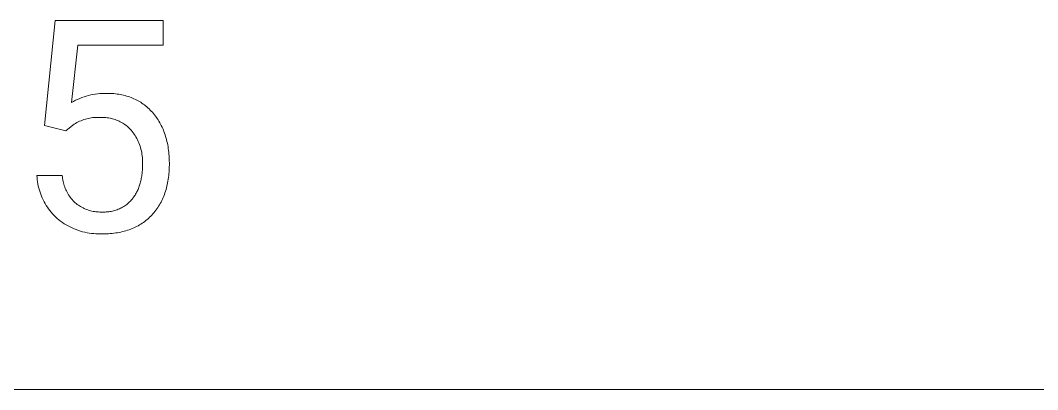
# Model space of a CAD drawing. Header units: millimetres. Extents: x 0 to 5466, y 0 to 3819.
# Drawn here: x 4705.3 to 4955.2, y 305.5 to 396.3 of the extents above; entities that cross this region are included whole.
import ezdxf

# ---------------------------------------------------------------- set-up
doc = ezdxf.new("R2010")
doc.units = ezdxf.units.MM
doc.header["$MEASUREMENT"] = 0
doc.layers.add('Domyślny', color=7, linetype='Continuous', true_color=0x000000)

msp = doc.modelspace()

# ---------------------------------------------------------------- linework, layer by layer
at = {"layer": 'Domyślny', "color": 18, "lineweight": 15, "true_color": 0x000000}
for p, q in [((4711.21, 370.48), (4713.84, 396.28)), ((4713.84, 396.28), (4740.36, 396.28)), ((4740.36, 396.28), (4740.36, 390.21)), ((4719.41, 390.21), (4717.85, 376.1)), ((4740.36, 390.21), (4719.41, 390.21)), ((4720.4, 377.3), (4720.94, 377.49)), ((4720.94, 377.49), (4721.47, 377.65)), ((4721.47, 377.65), (4722.02, 377.81)), ((4722.02, 377.81), (4722.57, 377.94)), ((4722.57, 377.94), (4723.12, 378.05)), ((4723.12, 378.05), (4723.68, 378.15)), ((4723.68, 378.15), (4724.24, 378.22)), ((4724.24, 378.22), (4724.8, 378.28)), ((4724.8, 378.28), (4725.36, 378.32)), ((4725.36, 378.32), (4725.93, 378.34)), ((4725.93, 378.34), (4726.49, 378.34)), ((4726.49, 378.34), (4726.93, 378.33)), ((4726.93, 378.33), (4727.37, 378.32)), ((4727.37, 378.32), (4727.8, 378.3)), ((4727.8, 378.3), (4728.22, 378.27)), ((4728.22, 378.27), (4728.64, 378.23)), ((4728.64, 378.23), (4729.05, 378.18)), ((4729.05, 378.18), (4729.46, 378.12)), ((4729.46, 378.12), (4729.86, 378.05)), ((4729.86, 378.05), (4730.25, 377.97)), ((4730.25, 377.97), (4730.64, 377.89)), ((4730.64, 377.89), (4731.02, 377.79)), ((4731.02, 377.79), (4731.4, 377.69)), ((4731.4, 377.69), (4731.77, 377.57)), ((4731.77, 377.57), (4732.13, 377.45)), ((4732.13, 377.45), (4732.49, 377.32)), ((4717.85, 376.1), (4718.34, 376.37)), ((4718.34, 376.37), (4718.85, 376.63)), ((4718.85, 376.63), (4719.36, 376.87)), ((4719.36, 376.87), (4719.88, 377.09)), ((4719.88, 377.09), (4720.4, 377.3)), ((4732.49, 377.32), (4732.85, 377.18)), ((4732.85, 377.18), (4733.19, 377.03)), ((4733.19, 377.03), (4733.54, 376.87)), ((4733.54, 376.87), (4733.87, 376.7)), ((4733.87, 376.7), (4734.2, 376.52)), ((4734.2, 376.52), (4734.53, 376.34)), ((4734.53, 376.34), (4734.85, 376.14)), ((4734.85, 376.14), (4735.16, 375.93)), ((4735.16, 375.93), (4735.47, 375.72)), ((4735.47, 375.72), (4735.77, 375.5)), ((4735.77, 375.5), (4736.07, 375.27)), ((4736.07, 375.27), (4736.36, 375.02)), ((4736.36, 375.02), (4736.64, 374.77)), ((4723.46, 372.41), (4723.09, 372.37)), ((4723.84, 372.43), (4723.46, 372.41)), ((4724.21, 372.44), (4723.84, 372.43)), ((4724.59, 372.44), (4724.21, 372.44)), ((4724.96, 372.42), (4724.59, 372.44)), ((4725.3, 372.43), (4724.96, 372.42)), ((4725.64, 372.43), (4725.3, 372.43)), ((4725.97, 372.42), (4725.64, 372.43)), ((4726.31, 372.39), (4725.97, 372.42)), ((4736.64, 374.77), (4736.92, 374.51)), ((4736.92, 374.51), (4737.19, 374.24)), ((4737.19, 374.24), (4737.46, 373.97)), ((4737.46, 373.97), (4737.72, 373.68)), ((4737.72, 373.68), (4737.98, 373.38)), ((4737.98, 373.38), (4738.23, 373.08)), ((4738.23, 373.08), (4738.47, 372.77)), ((4738.47, 372.77), (4738.7, 372.45)), ((4738.7, 372.45), (4738.92, 372.13)), ((4716.47, 369.13), (4711.21, 370.48)), ((4718.21, 370.55), (4716.47, 369.13)), ((4718.53, 370.76), (4718.21, 370.55)), ((4718.85, 370.95), (4718.53, 370.76)), ((4719.17, 371.14), (4718.85, 370.95)), ((4719.51, 371.31), (4719.17, 371.14)), ((4719.85, 371.47), (4719.51, 371.31)), ((4720.19, 371.62), (4719.85, 371.47)), ((4720.54, 371.76), (4720.19, 371.62)), ((4720.89, 371.88), (4720.54, 371.76)), ((4721.25, 371.99), (4720.89, 371.88)), ((4721.61, 372.09), (4721.25, 371.99)), ((4721.98, 372.18), (4721.61, 372.09)), ((4722.35, 372.26), (4721.98, 372.18)), ((4722.72, 372.32), (4722.35, 372.26)), ((4723.09, 372.37), (4722.72, 372.32)), ((4726.64, 372.35), (4726.31, 372.39)), ((4726.98, 372.3), (4726.64, 372.35)), ((4727.31, 372.24), (4726.98, 372.3)), ((4727.64, 372.17), (4727.31, 372.24)), ((4727.96, 372.09), (4727.64, 372.17)), ((4728.29, 371.99), (4727.96, 372.09)), ((4728.61, 371.88), (4728.29, 371.99)), ((4728.92, 371.77), (4728.61, 371.88)), ((4729.23, 371.64), (4728.92, 371.77)), ((4729.54, 371.5), (4729.23, 371.64)), ((4729.84, 371.35), (4729.54, 371.5)), ((4730.14, 371.19), (4729.84, 371.35)), ((4730.43, 371.02), (4730.14, 371.19)), ((4730.71, 370.84), (4730.43, 371.02)), ((4730.99, 370.65), (4730.71, 370.84)), ((4731.26, 370.45), (4730.99, 370.65)), ((4731.52, 370.24), (4731.26, 370.45)), ((4731.78, 370.02), (4731.52, 370.24)), ((4732.03, 369.79), (4731.78, 370.02)), ((4738.92, 372.13), (4739.14, 371.8)), ((4739.14, 371.8), (4739.34, 371.47)), ((4739.34, 371.47), (4739.54, 371.13)), ((4739.54, 371.13), (4739.73, 370.78)), ((4739.73, 370.78), (4739.92, 370.42)), ((4739.92, 370.42), (4740.09, 370.06)), ((4740.09, 370.06), (4740.26, 369.7)), ((4732.27, 369.56), (4732.03, 369.79)), ((4732.5, 369.31), (4732.27, 369.56)), ((4732.76, 368.99), (4732.5, 369.31)), ((4733, 368.67), (4732.76, 368.99)), ((4733.24, 368.33), (4733, 368.67)), ((4733.46, 367.99), (4733.24, 368.33)), ((4733.68, 367.64), (4733.46, 367.99)), ((4733.88, 367.28), (4733.68, 367.64)), ((4740.26, 369.7), (4740.42, 369.32)), ((4740.42, 369.32), (4740.57, 368.94)), ((4740.57, 368.94), (4740.71, 368.56)), ((4740.71, 368.56), (4740.84, 368.17)), ((4740.84, 368.17), (4740.97, 367.77)), ((4740.97, 367.77), (4741.09, 367.36)), ((4734.06, 366.91), (4733.88, 367.28)), ((4734.24, 366.54), (4734.06, 366.91)), ((4734.4, 366.17), (4734.24, 366.54)), ((4734.55, 365.78), (4734.4, 366.17)), ((4734.69, 365.4), (4734.55, 365.78)), ((4734.81, 365.01), (4734.69, 365.4)), ((4734.92, 364.61), (4734.81, 365.01)), ((4741.09, 367.36), (4741.2, 366.95)), ((4741.2, 366.95), (4741.3, 366.53)), ((4741.3, 366.53), (4741.4, 366.11)), ((4741.4, 366.11), (4741.48, 365.67)), ((4741.48, 365.67), (4741.56, 365.24)), ((4741.56, 365.24), (4741.63, 364.79)), ((4735.02, 364.21), (4734.92, 364.61)), ((4735.1, 363.81), (4735.02, 364.21)), ((4735.17, 363.41), (4735.1, 363.81)), ((4735.23, 363), (4735.17, 363.41)), ((4735.27, 362.6), (4735.23, 363)), ((4735.3, 362.19), (4735.27, 362.6)), ((4741.63, 364.79), (4741.69, 364.34)), ((4741.69, 364.34), (4741.74, 363.89)), ((4741.74, 363.89), (4741.79, 363.42)), ((4741.79, 363.42), (4741.83, 362.95)), ((4741.83, 362.95), (4741.85, 362.48)), ((4741.85, 362.48), (4741.87, 362)), ((4735.26, 359.62), (4735.29, 360.28)), ((4735.29, 360.28), (4735.3, 360.96)), ((4735.31, 361.78), (4735.3, 362.19)), ((4735.3, 360.96), (4735.32, 361.37)), ((4735.32, 361.37), (4735.31, 361.78)), ((4741.87, 360.03), (4741.85, 359.55)), ((4741.87, 362), (4741.89, 361.01)), ((4741.89, 361.01), (4741.87, 360.03)), ((4709.38, 357.62), (4709.35, 358.14)), ((4709.35, 358.14), (4715.57, 358.14)), ((4709.44, 357.1), (4709.38, 357.62)), ((4715.57, 358.14), (4715.61, 357.78)), ((4715.61, 357.78), (4715.66, 357.42)), ((4715.66, 357.42), (4715.72, 357.07)), ((4734.94, 357.16), (4735, 357.45)), ((4735, 357.45), (4735.05, 357.75)), ((4735.05, 357.75), (4735.1, 358.05)), ((4735.1, 358.05), (4735.14, 358.35)), ((4735.14, 358.35), (4735.18, 358.66)), ((4735.18, 358.66), (4735.21, 358.97)), ((4735.21, 358.97), (4735.26, 359.62)), ((4741.68, 357.68), (4741.62, 357.24)), ((4741.74, 358.14), (4741.68, 357.68)), ((4741.79, 358.6), (4741.74, 358.14)), ((4741.82, 359.07), (4741.79, 358.6)), ((4741.85, 359.55), (4741.82, 359.07)), ((4709.51, 356.59), (4709.44, 357.1)), ((4709.59, 356.08), (4709.51, 356.59)), ((4709.7, 355.57), (4709.59, 356.08)), ((4709.82, 355.07), (4709.7, 355.57)), ((4709.96, 354.57), (4709.82, 355.07)), ((4715.72, 357.07), (4715.79, 356.71)), ((4715.79, 356.71), (4715.87, 356.36)), ((4715.87, 356.36), (4715.97, 356.02)), ((4715.97, 356.02), (4716.08, 355.68)), ((4716.08, 355.68), (4716.2, 355.34)), ((4716.2, 355.34), (4716.33, 355)), ((4716.33, 355), (4716.47, 354.67)), ((4734.19, 354.75), (4734.3, 355)), ((4734.3, 355), (4734.39, 355.25)), ((4734.39, 355.25), (4734.49, 355.51)), ((4734.49, 355.51), (4734.58, 355.77)), ((4734.58, 355.77), (4734.66, 356.04)), ((4734.66, 356.04), (4734.74, 356.31)), ((4734.74, 356.31), (4734.81, 356.59)), ((4734.81, 356.59), (4734.88, 356.87)), ((4734.88, 356.87), (4734.94, 357.16)), ((4741.18, 355.09), (4741.07, 354.68)), ((4741.28, 355.5), (4741.18, 355.09)), ((4741.38, 355.93), (4741.28, 355.5)), ((4741.47, 356.36), (4741.38, 355.93)), ((4741.55, 356.79), (4741.47, 356.36)), ((4741.62, 357.24), (4741.55, 356.79)), ((4710.12, 354.07), (4709.96, 354.57)), ((4710.29, 353.58), (4710.12, 354.07)), ((4710.48, 353.1), (4710.29, 353.58)), ((4710.68, 352.63), (4710.48, 353.1)), ((4710.9, 352.16), (4710.68, 352.63)), ((4716.47, 354.67), (4716.62, 354.35)), ((4716.62, 354.35), (4716.79, 354.03)), ((4716.79, 354.03), (4716.97, 353.71)), ((4716.97, 353.71), (4717.15, 353.4)), ((4717.15, 353.4), (4717.35, 353.1)), ((4717.35, 353.1), (4717.56, 352.81)), ((4717.56, 352.81), (4717.78, 352.52)), ((4717.78, 352.52), (4718, 352.24)), ((4732.72, 352.31), (4732.88, 352.51)), ((4732.88, 352.51), (4733.03, 352.71)), ((4733.03, 352.71), (4733.18, 352.92)), ((4733.18, 352.92), (4733.33, 353.13)), ((4733.33, 353.13), (4733.46, 353.35)), ((4733.46, 353.35), (4733.6, 353.57)), ((4733.6, 353.57), (4733.73, 353.8)), ((4733.73, 353.8), (4733.85, 354.03)), ((4733.85, 354.03), (4733.97, 354.26)), ((4733.97, 354.26), (4734.08, 354.5)), ((4734.08, 354.5), (4734.19, 354.75)), ((4740.37, 352.73), (4740.21, 352.36)), ((4740.53, 353.1), (4740.37, 352.73)), ((4740.67, 353.49), (4740.53, 353.1)), ((4740.81, 353.88), (4740.67, 353.49)), ((4740.94, 354.27), (4740.81, 353.88)), ((4741.07, 354.68), (4740.94, 354.27)), ((4711.14, 351.69), (4710.9, 352.16)), ((4711.39, 351.24), (4711.14, 351.69)), ((4711.66, 350.8), (4711.39, 351.24)), ((4711.94, 350.36), (4711.66, 350.8)), ((4712.24, 349.94), (4711.94, 350.36)), ((4712.55, 349.52), (4712.24, 349.94)), ((4718, 352.24), (4718.24, 351.97)), ((4718.24, 351.97), (4718.49, 351.71)), ((4718.49, 351.71), (4718.74, 351.46)), ((4718.74, 351.46), (4719, 351.25)), ((4719, 351.25), (4719.26, 351.05)), ((4719.26, 351.05), (4719.53, 350.86)), ((4719.53, 350.86), (4719.81, 350.68)), ((4719.81, 350.68), (4720.1, 350.51)), ((4720.1, 350.51), (4720.39, 350.35)), ((4720.39, 350.35), (4720.68, 350.19)), ((4720.68, 350.19), (4720.98, 350.05)), ((4720.98, 350.05), (4721.28, 349.92)), ((4721.28, 349.92), (4721.59, 349.8)), ((4729.33, 349.85), (4729.61, 349.97)), ((4729.61, 349.97), (4729.88, 350.1)), ((4729.88, 350.1), (4730.15, 350.24)), ((4730.15, 350.24), (4730.41, 350.39)), ((4730.41, 350.39), (4730.67, 350.54)), ((4730.67, 350.54), (4730.92, 350.71)), ((4730.92, 350.71), (4731.17, 350.88)), ((4731.17, 350.88), (4731.41, 351.06)), ((4731.41, 351.06), (4731.65, 351.25)), ((4731.65, 351.25), (4731.87, 351.45)), ((4731.87, 351.45), (4732.1, 351.66)), ((4732.1, 351.66), (4732.31, 351.87)), ((4732.31, 351.87), (4732.52, 352.09)), ((4732.52, 352.09), (4732.72, 352.31)), ((4738.82, 349.95), (4738.59, 349.64)), ((4739.04, 350.28), (4738.82, 349.95)), ((4739.26, 350.61), (4739.04, 350.28)), ((4739.46, 350.94), (4739.26, 350.61)), ((4739.66, 351.29), (4739.46, 350.94)), ((4739.85, 351.64), (4739.66, 351.29)), ((4740.03, 351.99), (4739.85, 351.64)), ((4740.21, 352.36), (4740.03, 351.99)), ((4712.87, 349.12), (4712.55, 349.52)), ((4713.21, 348.72), (4712.87, 349.12)), ((4713.56, 348.34), (4713.21, 348.72)), ((4713.92, 347.97), (4713.56, 348.34)), ((4714.3, 347.62), (4713.92, 347.97)), ((4714.73, 347.27), (4714.3, 347.62)), ((4721.59, 349.8), (4721.9, 349.69)), ((4721.9, 349.69), (4722.22, 349.59)), ((4722.22, 349.59), (4722.54, 349.5)), ((4722.54, 349.5), (4722.86, 349.42)), ((4722.86, 349.42), (4723.18, 349.35)), ((4723.18, 349.35), (4723.51, 349.29)), ((4723.51, 349.29), (4723.84, 349.25)), ((4723.84, 349.25), (4724.17, 349.21)), ((4724.17, 349.21), (4724.5, 349.19)), ((4724.5, 349.19), (4724.83, 349.17)), ((4724.83, 349.17), (4725.16, 349.17)), ((4725.16, 349.17), (4725.49, 349.18)), ((4725.49, 349.18), (4725.79, 349.17)), ((4725.79, 349.17), (4726.1, 349.17)), ((4726.1, 349.17), (4726.4, 349.19)), ((4726.4, 349.19), (4726.7, 349.21)), ((4726.7, 349.21), (4727, 349.24)), ((4727, 349.24), (4727.3, 349.28)), ((4727.3, 349.28), (4727.6, 349.33)), ((4727.6, 349.33), (4727.89, 349.4)), ((4727.89, 349.4), (4728.18, 349.47)), ((4728.18, 349.47), (4728.48, 349.55)), ((4728.48, 349.55), (4728.76, 349.64)), ((4728.76, 349.64), (4729.05, 349.74)), ((4729.05, 349.74), (4729.33, 349.85)), ((4736.74, 347.61), (4736.44, 347.35)), ((4737.02, 347.88), (4736.74, 347.61)), ((4737.3, 348.15), (4737.02, 347.88)), ((4737.58, 348.44), (4737.3, 348.15)), ((4737.84, 348.73), (4737.58, 348.44)), ((4738.1, 349.02), (4737.84, 348.73)), ((4738.35, 349.33), (4738.1, 349.02)), ((4738.59, 349.64), (4738.35, 349.33)), ((4715.17, 346.94), (4714.73, 347.27)), ((4715.62, 346.62), (4715.17, 346.94)), ((4716.08, 346.32), (4715.62, 346.62)), ((4716.55, 346.04), (4716.08, 346.32)), ((4717.02, 345.77), (4716.55, 346.04)), ((4717.51, 345.52), (4717.02, 345.77)), ((4718.01, 345.28), (4717.51, 345.52)), ((4718.51, 345.06), (4718.01, 345.28)), ((4719.02, 344.86), (4718.51, 345.06)), ((4732.4, 344.97), (4732.01, 344.83)), ((4732.77, 345.12), (4732.4, 344.97)), ((4733.14, 345.28), (4732.77, 345.12)), ((4733.5, 345.45), (4733.14, 345.28)), ((4733.85, 345.62), (4733.5, 345.45)), ((4734.2, 345.81), (4733.85, 345.62)), ((4734.54, 346), (4734.2, 345.81)), ((4734.88, 346.2), (4734.54, 346)), ((4735.2, 346.42), (4734.88, 346.2)), ((4735.52, 346.64), (4735.2, 346.42)), ((4735.84, 346.87), (4735.52, 346.64)), ((4736.14, 347.11), (4735.84, 346.87)), ((4736.44, 347.35), (4736.14, 347.11)), ((4719.54, 344.67), (4719.02, 344.86)), ((4720.06, 344.5), (4719.54, 344.67)), ((4720.59, 344.35), (4720.06, 344.5)), ((4721.13, 344.22), (4720.59, 344.35)), ((4721.66, 344.1), (4721.13, 344.22)), ((4722.21, 344.01), (4721.66, 344.1)), ((4722.75, 343.93), (4722.21, 344.01)), ((4723.3, 343.87), (4722.75, 343.93)), ((4723.84, 343.83), (4723.3, 343.87)), ((4724.39, 343.8), (4723.84, 343.83)), ((4724.94, 343.8), (4724.39, 343.8)), ((4725.49, 343.81), (4724.94, 343.8)), ((4725.97, 343.82), (4725.49, 343.81)), ((4726.45, 343.83), (4725.97, 343.82)), ((4726.92, 343.85), (4726.45, 343.83)), ((4727.38, 343.89), (4726.92, 343.85)), ((4727.83, 343.93), (4727.38, 343.89)), ((4728.28, 343.98), (4727.83, 343.93)), ((4728.72, 344.03), (4728.28, 343.98)), ((4729.16, 344.1), (4728.72, 344.03)), ((4729.59, 344.18), (4729.16, 344.1)), ((4730.01, 344.27), (4729.59, 344.18)), ((4730.42, 344.36), (4730.01, 344.27)), ((4730.83, 344.46), (4730.42, 344.36)), ((4731.23, 344.58), (4730.83, 344.46)), ((4731.63, 344.7), (4731.23, 344.58)), ((4732.01, 344.83), (4731.63, 344.7)), ((3400.11, 305.53), (5465.59, 305.53))]:
    msp.add_line(p, q, dxfattribs=at)

doc.saveas('drawing.dxf')
